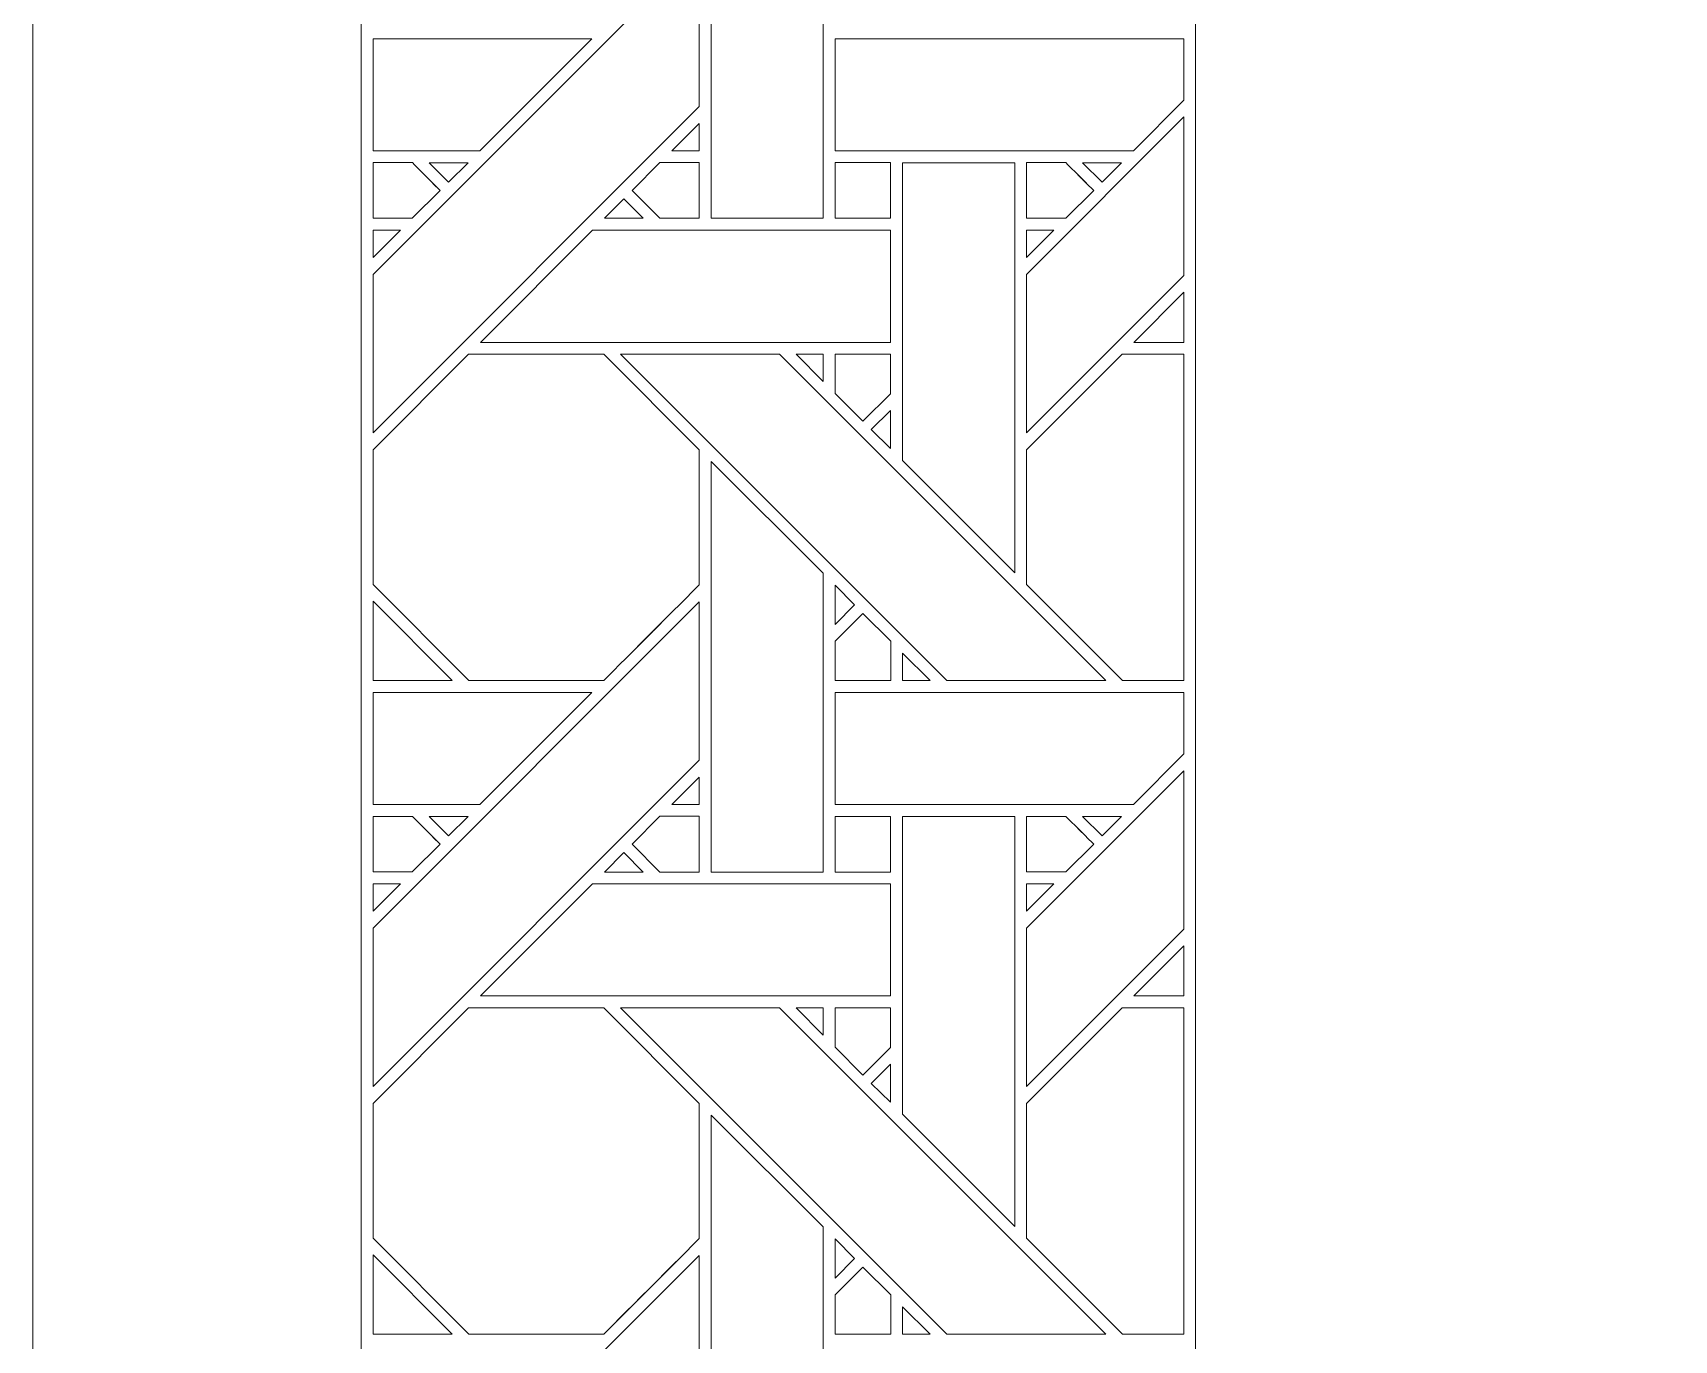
# Model space of a CAD drawing. Header units: inches. Extents: x 7.38 to 17.38, y 5.09 to 13.09.
# Drawn here: x 7.383 to 9.766, y 9.324 to 11.221 of the extents above; entities that cross this region are included whole.
import ezdxf

# ---------------------------------------------------------------- set-up
doc = ezdxf.new("R2010")
doc.units = ezdxf.units.IN
doc.header["$MEASUREMENT"] = 0
doc.layers.add('Design', color=7, linetype='Continuous', lineweight=0)

msp = doc.modelspace()

# ---------------------------------------------------------------- linework, layer by layer
at = {"layer": 'Design'}
for points, knots in [([(7.3829, 13.0948), (7.3829, 13.0948), (7.3829, 5.0948), (7.3829, 5.0948), (7.3829, 5.0948), (17.3829, 5.0948), (17.3829, 5.0948), (17.3829, 5.0948), (17.3829, 13.0948), (17.3829, 13.0948), (17.3829, 13.0948), (7.3829, 13.0948), (7.3829, 13.0948)], [0, 0, 0, 0, 1, 1, 1, 2, 2, 2, 3, 3, 3, 4, 4, 4, 4]), ([(7.8596, 12.6686), (7.8596, 12.6686), (7.8596, 5.5209), (7.8596, 5.5209), (7.8596, 5.5209), (16.9061, 5.5209), (16.9061, 5.5209), (16.9061, 5.5209), (16.9061, 12.6686), (16.9061, 12.6686), (16.9061, 12.6686), (7.8596, 12.6686), (7.8596, 12.6686)], [0, 0, 0, 0, 1, 1, 1, 2, 2, 2, 3, 3, 3, 4, 4, 4, 4]), ([(8.5303, 11.3856), (8.5303, 11.3856), (8.5303, 10.9519), (8.5303, 10.9519), (8.5303, 10.9519), (8.3676, 10.9519), (8.3676, 10.9519), (8.3676, 10.9519), (8.3676, 11.5477), (8.3676, 11.5477), (8.3676, 11.5477), (8.5303, 11.3856), (8.5303, 11.3856)], [0, 0, 0, 0, 1, 1, 1, 2, 2, 2, 3, 3, 3, 4, 4, 4, 4]), ([(9.0706, 6.7312), (9.0706, 6.7312), (9.0706, 11.4583), (9.0706, 11.4583), (9.0706, 11.4583), (15.6951, 11.4583), (15.6951, 11.4583), (15.6951, 11.4583), (15.6951, 6.7312), (15.6951, 6.7312), (15.6951, 6.7312), (9.0706, 6.7312), (9.0706, 6.7312)], [0, 0, 0, 0, 1, 1, 1, 2, 2, 2, 3, 3, 3, 4, 4, 4, 4]), ([(8.3504, 11.3441), (8.3504, 11.3441), (8.3504, 11.1141), (8.3504, 11.1141), (8.3504, 11.1141), (7.8768, 10.6404), (7.8768, 10.6404), (7.8768, 10.6404), (7.8768, 10.8705), (7.8768, 10.8705), (7.8768, 10.8705), (8.3504, 11.3441), (8.3504, 11.3441)], [0, 0, 0, 0, 1, 1, 1, 2, 2, 2, 3, 3, 3, 4, 4, 4, 4]), ([(7.8767, 11.2126), (7.8767, 11.2126), (8.1946, 11.2126), (8.1946, 11.2126), (8.1946, 11.2126), (8.0319, 11.0499), (8.0319, 11.0499), (8.0319, 11.0499), (7.8767, 11.0499), (7.8767, 11.0499), (7.8767, 11.0499), (7.8767, 11.2126), (7.8767, 11.2126)], [0, 0, 0, 0, 1, 1, 1, 2, 2, 2, 3, 3, 3, 4, 4, 4, 4]), ([(8.5476, 11.0499), (8.5476, 11.0499), (8.5476, 11.2126), (8.5476, 11.2126), (8.5476, 11.2126), (9.0539, 11.2126), (9.0539, 11.2126), (9.0539, 11.2126), (9.0539, 11.1232), (9.0539, 11.1232), (9.0539, 11.1232), (8.9806, 11.0499), (8.9806, 11.0499), (8.9806, 11.0499), (8.5476, 11.0499), (8.5476, 11.0499)], [0, 0, 0, 0, 1, 1, 1, 2, 2, 2, 3, 3, 3, 4, 4, 4, 5, 5, 5, 5]), ([(8.3107, 11.0499), (8.3107, 11.0499), (8.3504, 11.0897), (8.3504, 11.0897), (8.3504, 11.0897), (8.3504, 11.0499), (8.3504, 11.0499), (8.3504, 11.0499), (8.3107, 11.0499), (8.3107, 11.0499)], [0, 0, 0, 0, 1, 1, 1, 2, 2, 2, 3, 3, 3, 3]), ([(9.0539, 10.8689), (9.0539, 10.8689), (8.8255, 10.6404), (8.8255, 10.6404), (8.8255, 10.6404), (8.8255, 10.8705), (8.8255, 10.8705), (8.8255, 10.8705), (9.0539, 11.099), (9.0539, 11.099), (9.0539, 11.099), (9.0539, 10.8689), (9.0539, 10.8689)], [0, 0, 0, 0, 1, 1, 1, 2, 2, 2, 3, 3, 3, 4, 4, 4, 4]), ([(7.8767, 11.0327), (7.8767, 11.0327), (7.9338, 11.0327), (7.9338, 11.0327), (7.9389, 11.0276), (7.9697, 10.9967), (7.9741, 10.9923), (7.9741, 10.9923), (7.9337, 10.9519), (7.9337, 10.9519), (7.9337, 10.9519), (7.8767, 10.9519), (7.8767, 10.9519), (7.8767, 10.9519), (7.8767, 11.0327), (7.8767, 11.0327)], [0, 0, 0, 0, 1, 1, 1, 2, 2, 2, 3, 3, 3, 4, 4, 4, 5, 5, 5, 5]), ([(7.8767, 11.0327), (7.8767, 11.0327), (7.9338, 11.0327), (7.9338, 11.0327), (7.939, 11.0275), (7.9698, 10.9966), (7.9741, 10.9923), (7.9741, 10.9923), (7.9337, 10.9519), (7.9337, 10.9519), (7.9337, 10.9519), (7.8767, 10.9519), (7.8767, 10.9519), (7.8767, 10.9519), (7.8767, 11.0327), (7.8767, 11.0327)], [0, 0, 0, 0, 1, 1, 1, 2, 2, 2, 3, 3, 3, 4, 4, 4, 5, 5, 5, 5]), ([(7.9864, 11.0045), (7.9864, 11.0045), (7.9582, 11.0326), (7.9582, 11.0326), (7.9582, 11.0326), (8.0147, 11.0326), (8.0147, 11.0326), (8.0147, 11.0326), (7.9864, 11.0045), (7.9864, 11.0045)], [0, 0, 0, 0, 1, 1, 1, 2, 2, 2, 3, 3, 3, 3]), ([(8.3504, 10.9519), (8.3504, 10.9519), (8.2933, 10.9519), (8.2933, 10.9519), (8.2933, 10.9519), (8.2529, 10.9923), (8.2529, 10.9923), (8.2529, 10.9923), (8.2933, 11.0327), (8.2933, 11.0327), (8.2933, 11.0327), (8.3504, 11.0327), (8.3504, 11.0327), (8.3504, 11.0327), (8.3504, 10.9519), (8.3504, 10.9519)], [0, 0, 0, 0, 1, 1, 1, 2, 2, 2, 3, 3, 3, 4, 4, 4, 5, 5, 5, 5]), ([(8.2529, 10.9923), (8.2529, 10.9923), (8.2933, 11.0327), (8.2933, 11.0327), (8.2933, 11.0327), (8.3504, 11.0327), (8.3504, 11.0327), (8.3504, 11.0327), (8.3504, 10.9519), (8.3504, 10.9519), (8.3504, 10.9519), (8.2933, 10.9519), (8.2933, 10.9519), (8.2933, 10.9519), (8.2529, 10.9923), (8.2529, 10.9923)], [0, 0, 0, 0, 1, 1, 1, 2, 2, 2, 3, 3, 3, 4, 4, 4, 5, 5, 5, 5]), ([(8.5476, 10.9519), (8.5476, 10.9519), (8.5476, 11.0327), (8.5476, 11.0327), (8.5476, 11.0327), (8.6278, 11.0327), (8.6278, 11.0327), (8.6278, 11.0327), (8.6278, 10.9519), (8.6278, 10.9519), (8.6278, 10.9519), (8.5476, 10.9519), (8.5476, 10.9519)], [0, 0, 0, 0, 1, 1, 1, 2, 2, 2, 3, 3, 3, 4, 4, 4, 4]), ([(8.5476, 11.0327), (8.5476, 11.0327), (8.6278, 11.0327), (8.6278, 11.0327), (8.6278, 11.0327), (8.6278, 10.9519), (8.6278, 10.9519), (8.6278, 10.9519), (8.5476, 10.9519), (8.5476, 10.9519), (8.5476, 10.9519), (8.5476, 11.0327), (8.5476, 11.0327)], [0, 0, 0, 0, 1, 1, 1, 2, 2, 2, 3, 3, 3, 4, 4, 4, 4]), ([(8.8083, 11.0326), (8.8083, 11.0326), (8.8083, 10.4375), (8.8083, 10.4375), (8.8083, 10.4375), (8.6454, 10.6004), (8.6454, 10.6004), (8.6454, 10.6004), (8.6454, 11.0326), (8.6454, 11.0326), (8.6454, 11.0326), (8.8083, 11.0326), (8.8083, 11.0326)], [0, 0, 0, 0, 1, 1, 1, 2, 2, 2, 3, 3, 3, 4, 4, 4, 4]), ([(8.8255, 11.0327), (8.8255, 11.0327), (8.8825, 11.0327), (8.8825, 11.0327), (8.8877, 11.0276), (8.9184, 10.9967), (8.9229, 10.9923), (8.9229, 10.9923), (8.8824, 10.9519), (8.8824, 10.9519), (8.8824, 10.9519), (8.8255, 10.9519), (8.8255, 10.9519), (8.8255, 10.9519), (8.8255, 11.0327), (8.8255, 11.0327)], [0, 0, 0, 0, 1, 1, 1, 2, 2, 2, 3, 3, 3, 4, 4, 4, 5, 5, 5, 5]), ([(8.9229, 10.9923), (8.9229, 10.9923), (8.8824, 10.9519), (8.8824, 10.9519), (8.8824, 10.9519), (8.8255, 10.9519), (8.8255, 10.9519), (8.8255, 10.9519), (8.8255, 11.0327), (8.8255, 11.0327), (8.8255, 11.0327), (8.8825, 11.0327), (8.8825, 11.0327), (8.8878, 11.0274), (8.9186, 10.9966), (8.9229, 10.9923)], [0, 0, 0, 0, 1, 1, 1, 2, 2, 2, 3, 3, 3, 4, 4, 4, 5, 5, 5, 5]), ([(8.9069, 11.0326), (8.9069, 11.0326), (8.9634, 11.0326), (8.9634, 11.0326), (8.9634, 11.0326), (8.9351, 11.0045), (8.9351, 11.0045), (8.9351, 11.0045), (8.9069, 11.0326), (8.9069, 11.0326)], [0, 0, 0, 0, 1, 1, 1, 2, 2, 2, 3, 3, 3, 3]), ([(8.2691, 10.9519), (8.2691, 10.9519), (8.2126, 10.9519), (8.2126, 10.9519), (8.2126, 10.9519), (8.2408, 10.9801), (8.2408, 10.9801), (8.2408, 10.9801), (8.2691, 10.9519), (8.2691, 10.9519)], [0, 0, 0, 0, 1, 1, 1, 2, 2, 2, 3, 3, 3, 3]), ([(7.8768, 10.8949), (7.8768, 10.8949), (7.8768, 10.9347), (7.8768, 10.9347), (7.8768, 10.9347), (7.9166, 10.9347), (7.9166, 10.9347), (7.9166, 10.9347), (7.8768, 10.8949), (7.8768, 10.8949)], [0, 0, 0, 0, 1, 1, 1, 2, 2, 2, 3, 3, 3, 3]), ([(8.1954, 10.9347), (8.1954, 10.9347), (8.6279, 10.9347), (8.6279, 10.9347), (8.6279, 10.9347), (8.6279, 10.7719), (8.6279, 10.7719), (8.6279, 10.7719), (8.0326, 10.7719), (8.0326, 10.7719), (8.0326, 10.7719), (8.1954, 10.9347), (8.1954, 10.9347)], [0, 0, 0, 0, 1, 1, 1, 2, 2, 2, 3, 3, 3, 4, 4, 4, 4]), ([(8.8653, 10.9347), (8.8653, 10.9347), (8.8255, 10.8949), (8.8255, 10.8949), (8.8255, 10.8949), (8.8255, 10.9347), (8.8255, 10.9347), (8.8255, 10.9347), (8.8653, 10.9347), (8.8653, 10.9347)], [0, 0, 0, 0, 1, 1, 1, 2, 2, 2, 3, 3, 3, 3]), ([(9.0539, 10.7719), (9.0539, 10.7719), (8.9813, 10.7719), (8.9813, 10.7719), (8.9813, 10.7719), (9.0539, 10.8445), (9.0539, 10.8445), (9.0539, 10.8445), (9.0539, 10.7719), (9.0539, 10.7719)], [0, 0, 0, 0, 1, 1, 1, 2, 2, 2, 3, 3, 3, 3]), ([(7.8767, 10.6161), (7.8767, 10.6161), (8.0154, 10.7548), (8.0154, 10.7548), (8.0154, 10.7548), (8.2116, 10.7548), (8.2116, 10.7548), (8.2116, 10.7548), (8.3504, 10.6161), (8.3504, 10.6161), (8.3504, 10.6161), (8.3504, 10.4199), (8.3504, 10.4199), (8.3326, 10.4019), (8.2207, 10.2902), (8.2117, 10.2812), (8.2117, 10.2812), (8.016, 10.2812), (8.016, 10.2812), (8.016, 10.2812), (7.8767, 10.4204), (7.8767, 10.4204), (7.8767, 10.4204), (7.8767, 10.6161), (7.8767, 10.6161)], [0, 0, 0, 0, 1, 1, 1, 2, 2, 2, 3, 3, 3, 4, 4, 4, 5, 5, 5, 6, 6, 6, 7, 7, 7, 8, 8, 8, 8]), ([(7.8767, 10.6161), (7.8767, 10.6161), (8.0154, 10.7548), (8.0154, 10.7548), (8.0154, 10.7548), (8.2116, 10.7548), (8.2116, 10.7548), (8.2116, 10.7548), (8.3504, 10.6161), (8.3504, 10.6161), (8.3504, 10.6161), (8.3504, 10.4199), (8.3504, 10.4199), (8.3325, 10.4019), (8.2206, 10.2901), (8.2117, 10.2812), (8.2117, 10.2812), (8.016, 10.2812), (8.016, 10.2812), (8.016, 10.2812), (7.8767, 10.4204), (7.8767, 10.4204), (7.8767, 10.4204), (7.8767, 10.6161), (7.8767, 10.6161)], [0, 0, 0, 0, 1, 1, 1, 2, 2, 2, 3, 3, 3, 4, 4, 4, 5, 5, 5, 6, 6, 6, 7, 7, 7, 8, 8, 8, 8]), ([(8.4669, 10.7548), (8.4669, 10.7548), (8.9405, 10.2811), (8.9405, 10.2811), (8.9405, 10.2811), (8.7095, 10.2811), (8.7095, 10.2811), (8.7095, 10.2811), (8.2359, 10.7548), (8.2359, 10.7548), (8.2359, 10.7548), (8.4669, 10.7548), (8.4669, 10.7548)], [0, 0, 0, 0, 1, 1, 1, 2, 2, 2, 3, 3, 3, 4, 4, 4, 4]), ([(8.5304, 10.7548), (8.5304, 10.7548), (8.5304, 10.715), (8.5304, 10.715), (8.5304, 10.715), (8.491, 10.7548), (8.491, 10.7548), (8.491, 10.7548), (8.5304, 10.7548), (8.5304, 10.7548)], [0, 0, 0, 0, 1, 1, 1, 2, 2, 2, 3, 3, 3, 3]), ([(8.5476, 10.7548), (8.5476, 10.7548), (8.6278, 10.7548), (8.6278, 10.7548), (8.6278, 10.7548), (8.6278, 10.6972), (8.6278, 10.6972), (8.6278, 10.6972), (8.5879, 10.6573), (8.5879, 10.6573), (8.5879, 10.6573), (8.5476, 10.6976), (8.5476, 10.6976), (8.5476, 10.6976), (8.5476, 10.7548), (8.5476, 10.7548)], [0, 0, 0, 0, 1, 1, 1, 2, 2, 2, 3, 3, 3, 4, 4, 4, 5, 5, 5, 5]), ([(8.5879, 10.6573), (8.5879, 10.6573), (8.5476, 10.6976), (8.5476, 10.6976), (8.5476, 10.6976), (8.5476, 10.7548), (8.5476, 10.7548), (8.5476, 10.7548), (8.6278, 10.7548), (8.6278, 10.7548), (8.6278, 10.7548), (8.6278, 10.6972), (8.6278, 10.6972), (8.6278, 10.6972), (8.5879, 10.6573), (8.5879, 10.6573)], [0, 0, 0, 0, 1, 1, 1, 2, 2, 2, 3, 3, 3, 4, 4, 4, 5, 5, 5, 5]), ([(8.8255, 10.6161), (8.8255, 10.6161), (8.9642, 10.7548), (8.9642, 10.7548), (8.9642, 10.7548), (9.0539, 10.7548), (9.0539, 10.7548), (9.0539, 10.7548), (9.0539, 10.2812), (9.0539, 10.2812), (9.0539, 10.2812), (8.9647, 10.2812), (8.9647, 10.2812), (8.9647, 10.2812), (8.8255, 10.4204), (8.8255, 10.4204), (8.8255, 10.4204), (8.8255, 10.6161), (8.8255, 10.6161)], [0, 0, 0, 0, 1, 1, 1, 2, 2, 2, 3, 3, 3, 4, 4, 4, 5, 5, 5, 6, 6, 6, 6]), ([(8.8255, 10.6161), (8.8255, 10.6161), (8.9642, 10.7548), (8.9642, 10.7548), (8.9642, 10.7548), (9.0539, 10.7548), (9.0539, 10.7548), (9.0539, 10.7548), (9.0539, 10.2812), (9.0539, 10.2812), (9.0539, 10.2812), (8.9647, 10.2812), (8.9647, 10.2812), (8.9647, 10.2812), (8.8255, 10.4204), (8.8255, 10.4204), (8.8255, 10.4204), (8.8255, 10.6161), (8.8255, 10.6161)], [0, 0, 0, 0, 1, 1, 1, 2, 2, 2, 3, 3, 3, 4, 4, 4, 5, 5, 5, 6, 6, 6, 6]), ([(8.6279, 10.6729), (8.6279, 10.6729), (8.6279, 10.6178), (8.6279, 10.6178), (8.6279, 10.6178), (8.6001, 10.6452), (8.6001, 10.6452), (8.6001, 10.6452), (8.6279, 10.6729), (8.6279, 10.6729)], [0, 0, 0, 0, 1, 1, 1, 2, 2, 2, 3, 3, 3, 3]), ([(8.5303, 10.4368), (8.5303, 10.4368), (8.5303, 10.0031), (8.5303, 10.0031), (8.5303, 10.0031), (8.3676, 10.0031), (8.3676, 10.0031), (8.3676, 10.0031), (8.3676, 10.599), (8.3676, 10.599), (8.3676, 10.599), (8.5303, 10.4368), (8.5303, 10.4368)], [0, 0, 0, 0, 1, 1, 1, 2, 2, 2, 3, 3, 3, 4, 4, 4, 4]), ([(8.5476, 10.3626), (8.5476, 10.3626), (8.5476, 10.4193), (8.5476, 10.4193), (8.5476, 10.4193), (8.5758, 10.3908), (8.5758, 10.3908), (8.5758, 10.3908), (8.5476, 10.3626), (8.5476, 10.3626)], [0, 0, 0, 0, 1, 1, 1, 2, 2, 2, 3, 3, 3, 3]), ([(7.8767, 10.3962), (7.8767, 10.3962), (7.9918, 10.2811), (7.9918, 10.2811), (7.9918, 10.2811), (7.8767, 10.2811), (7.8767, 10.2811), (7.8767, 10.2811), (7.8767, 10.3962), (7.8767, 10.3962)], [0, 0, 0, 0, 1, 1, 1, 2, 2, 2, 3, 3, 3, 3]), ([(8.3504, 10.3954), (8.3504, 10.3954), (8.3504, 10.1654), (8.3504, 10.1654), (8.3504, 10.1654), (7.8768, 9.6917), (7.8768, 9.6917), (7.8768, 9.6917), (7.8768, 9.9218), (7.8768, 9.9218), (7.8768, 9.9218), (8.3504, 10.3954), (8.3504, 10.3954)], [0, 0, 0, 0, 1, 1, 1, 2, 2, 2, 3, 3, 3, 4, 4, 4, 4]), ([(8.6282, 10.2809), (8.6282, 10.2809), (8.5476, 10.2809), (8.5476, 10.2809), (8.5476, 10.2809), (8.5476, 10.3382), (8.5476, 10.3382), (8.5476, 10.3382), (8.5879, 10.3785), (8.5879, 10.3785), (8.5879, 10.3785), (8.6282, 10.3382), (8.6282, 10.3382), (8.6282, 10.3382), (8.6282, 10.2809), (8.6282, 10.2809)], [0, 0, 0, 0, 1, 1, 1, 2, 2, 2, 3, 3, 3, 4, 4, 4, 5, 5, 5, 5]), ([(8.5879, 10.3785), (8.5879, 10.3785), (8.6282, 10.3382), (8.6282, 10.3382), (8.6282, 10.3382), (8.6282, 10.2809), (8.6282, 10.2809), (8.6282, 10.2809), (8.5476, 10.2809), (8.5476, 10.2809), (8.5476, 10.2809), (8.5476, 10.3382), (8.5476, 10.3382), (8.5476, 10.3382), (8.5879, 10.3785), (8.5879, 10.3785)], [0, 0, 0, 0, 1, 1, 1, 2, 2, 2, 3, 3, 3, 4, 4, 4, 5, 5, 5, 5]), ([(8.6455, 10.2811), (8.6455, 10.2811), (8.6455, 10.3209), (8.6455, 10.3209), (8.6455, 10.3209), (8.6853, 10.2811), (8.6853, 10.2811), (8.6853, 10.2811), (8.6455, 10.2811), (8.6455, 10.2811)], [0, 0, 0, 0, 1, 1, 1, 2, 2, 2, 3, 3, 3, 3]), ([(7.8767, 10.2639), (7.8767, 10.2639), (8.1946, 10.2639), (8.1946, 10.2639), (8.1946, 10.2639), (8.0319, 10.1012), (8.0319, 10.1012), (8.0319, 10.1012), (7.8767, 10.1012), (7.8767, 10.1012), (7.8767, 10.1012), (7.8767, 10.2639), (7.8767, 10.2639)], [0, 0, 0, 0, 1, 1, 1, 2, 2, 2, 3, 3, 3, 4, 4, 4, 4]), ([(8.5476, 10.1012), (8.5476, 10.1012), (8.5476, 10.2639), (8.5476, 10.2639), (8.5476, 10.2639), (9.0539, 10.2639), (9.0539, 10.2639), (9.0539, 10.2639), (9.0539, 10.1745), (9.0539, 10.1745), (9.0539, 10.1745), (8.9806, 10.1012), (8.9806, 10.1012), (8.9806, 10.1012), (8.5476, 10.1012), (8.5476, 10.1012)], [0, 0, 0, 0, 1, 1, 1, 2, 2, 2, 3, 3, 3, 4, 4, 4, 5, 5, 5, 5]), ([(8.3107, 10.1012), (8.3107, 10.1012), (8.3504, 10.141), (8.3504, 10.141), (8.3504, 10.141), (8.3504, 10.1012), (8.3504, 10.1012), (8.3504, 10.1012), (8.3107, 10.1012), (8.3107, 10.1012)], [0, 0, 0, 0, 1, 1, 1, 2, 2, 2, 3, 3, 3, 3]), ([(9.0539, 9.9202), (9.0539, 9.9202), (8.8255, 9.6917), (8.8255, 9.6917), (8.8255, 9.6917), (8.8255, 9.9218), (8.8255, 9.9218), (8.8255, 9.9218), (9.0539, 10.1502), (9.0539, 10.1502), (9.0539, 10.1502), (9.0539, 9.9202), (9.0539, 9.9202)], [0, 0, 0, 0, 1, 1, 1, 2, 2, 2, 3, 3, 3, 4, 4, 4, 4]), ([(7.8767, 10.0839), (7.8767, 10.0839), (7.9338, 10.0839), (7.9338, 10.0839), (7.9389, 10.0788), (7.9697, 10.048), (7.9741, 10.0436), (7.9741, 10.0436), (7.9337, 10.0032), (7.9337, 10.0032), (7.9337, 10.0032), (7.8767, 10.0032), (7.8767, 10.0032), (7.8767, 10.0032), (7.8767, 10.0839), (7.8767, 10.0839)], [0, 0, 0, 0, 1, 1, 1, 2, 2, 2, 3, 3, 3, 4, 4, 4, 5, 5, 5, 5]), ([(7.8767, 10.0839), (7.8767, 10.0839), (7.9338, 10.0839), (7.9338, 10.0839), (7.939, 10.0787), (7.9698, 10.0479), (7.9741, 10.0436), (7.9741, 10.0436), (7.9337, 10.0032), (7.9337, 10.0032), (7.9337, 10.0032), (7.8767, 10.0032), (7.8767, 10.0032), (7.8767, 10.0032), (7.8767, 10.0839), (7.8767, 10.0839)], [0, 0, 0, 0, 1, 1, 1, 2, 2, 2, 3, 3, 3, 4, 4, 4, 5, 5, 5, 5]), ([(7.9864, 10.0557), (7.9864, 10.0557), (7.9582, 10.0839), (7.9582, 10.0839), (7.9582, 10.0839), (8.0147, 10.0839), (8.0147, 10.0839), (8.0147, 10.0839), (7.9864, 10.0557), (7.9864, 10.0557)], [0, 0, 0, 0, 1, 1, 1, 2, 2, 2, 3, 3, 3, 3]), ([(8.3504, 10.0031), (8.3504, 10.0031), (8.2933, 10.0031), (8.2933, 10.0031), (8.2933, 10.0031), (8.2529, 10.0435), (8.2529, 10.0435), (8.2529, 10.0435), (8.2933, 10.084), (8.2933, 10.084), (8.2933, 10.084), (8.3504, 10.084), (8.3504, 10.084), (8.3504, 10.084), (8.3504, 10.0031), (8.3504, 10.0031)], [0, 0, 0, 0, 1, 1, 1, 2, 2, 2, 3, 3, 3, 4, 4, 4, 5, 5, 5, 5]), ([(8.2529, 10.0435), (8.2529, 10.0435), (8.2933, 10.084), (8.2933, 10.084), (8.2933, 10.084), (8.3504, 10.084), (8.3504, 10.084), (8.3504, 10.084), (8.3504, 10.0031), (8.3504, 10.0031), (8.3504, 10.0031), (8.2933, 10.0031), (8.2933, 10.0031), (8.2933, 10.0031), (8.2529, 10.0435), (8.2529, 10.0435)], [0, 0, 0, 0, 1, 1, 1, 2, 2, 2, 3, 3, 3, 4, 4, 4, 5, 5, 5, 5]), ([(8.5476, 10.0031), (8.5476, 10.0031), (8.5476, 10.0839), (8.5476, 10.0839), (8.5476, 10.0839), (8.6278, 10.0839), (8.6278, 10.0839), (8.6278, 10.0839), (8.6278, 10.0031), (8.6278, 10.0031), (8.6278, 10.0031), (8.5476, 10.0031), (8.5476, 10.0031)], [0, 0, 0, 0, 1, 1, 1, 2, 2, 2, 3, 3, 3, 4, 4, 4, 4]), ([(8.5476, 10.0839), (8.5476, 10.0839), (8.6278, 10.0839), (8.6278, 10.0839), (8.6278, 10.0839), (8.6278, 10.0031), (8.6278, 10.0031), (8.6278, 10.0031), (8.5476, 10.0031), (8.5476, 10.0031), (8.5476, 10.0031), (8.5476, 10.0839), (8.5476, 10.0839)], [0, 0, 0, 0, 1, 1, 1, 2, 2, 2, 3, 3, 3, 4, 4, 4, 4]), ([(8.8083, 10.0839), (8.8083, 10.0839), (8.8083, 9.4888), (8.8083, 9.4888), (8.8083, 9.4888), (8.6454, 9.6517), (8.6454, 9.6517), (8.6454, 9.6517), (8.6454, 10.0839), (8.6454, 10.0839), (8.6454, 10.0839), (8.8083, 10.0839), (8.8083, 10.0839)], [0, 0, 0, 0, 1, 1, 1, 2, 2, 2, 3, 3, 3, 4, 4, 4, 4]), ([(8.8255, 10.0839), (8.8255, 10.0839), (8.8825, 10.0839), (8.8825, 10.0839), (8.8877, 10.0788), (8.9184, 10.048), (8.9229, 10.0436), (8.9229, 10.0436), (8.8824, 10.0032), (8.8824, 10.0032), (8.8824, 10.0032), (8.8255, 10.0032), (8.8255, 10.0032), (8.8255, 10.0032), (8.8255, 10.0839), (8.8255, 10.0839)], [0, 0, 0, 0, 1, 1, 1, 2, 2, 2, 3, 3, 3, 4, 4, 4, 5, 5, 5, 5]), ([(8.9229, 10.0436), (8.9229, 10.0436), (8.8824, 10.0032), (8.8824, 10.0032), (8.8824, 10.0032), (8.8255, 10.0032), (8.8255, 10.0032), (8.8255, 10.0032), (8.8255, 10.0839), (8.8255, 10.0839), (8.8255, 10.0839), (8.8825, 10.0839), (8.8825, 10.0839), (8.8878, 10.0787), (8.9186, 10.0479), (8.9229, 10.0436)], [0, 0, 0, 0, 1, 1, 1, 2, 2, 2, 3, 3, 3, 4, 4, 4, 5, 5, 5, 5]), ([(8.9069, 10.0839), (8.9069, 10.0839), (8.9634, 10.0839), (8.9634, 10.0839), (8.9634, 10.0839), (8.9351, 10.0557), (8.9351, 10.0557), (8.9351, 10.0557), (8.9069, 10.0839), (8.9069, 10.0839)], [0, 0, 0, 0, 1, 1, 1, 2, 2, 2, 3, 3, 3, 3]), ([(8.2691, 10.0031), (8.2691, 10.0031), (8.2126, 10.0031), (8.2126, 10.0031), (8.2126, 10.0031), (8.2408, 10.0314), (8.2408, 10.0314), (8.2408, 10.0314), (8.2691, 10.0031), (8.2691, 10.0031)], [0, 0, 0, 0, 1, 1, 1, 2, 2, 2, 3, 3, 3, 3]), ([(7.8768, 9.9462), (7.8768, 9.9462), (7.8768, 9.986), (7.8768, 9.986), (7.8768, 9.986), (7.9166, 9.986), (7.9166, 9.986), (7.9166, 9.986), (7.8768, 9.9462), (7.8768, 9.9462)], [0, 0, 0, 0, 1, 1, 1, 2, 2, 2, 3, 3, 3, 3]), ([(8.1954, 9.986), (8.1954, 9.986), (8.6279, 9.986), (8.6279, 9.986), (8.6279, 9.986), (8.6279, 9.8232), (8.6279, 9.8232), (8.6279, 9.8232), (8.0326, 9.8232), (8.0326, 9.8232), (8.0326, 9.8232), (8.1954, 9.986), (8.1954, 9.986)], [0, 0, 0, 0, 1, 1, 1, 2, 2, 2, 3, 3, 3, 4, 4, 4, 4]), ([(8.8653, 9.986), (8.8653, 9.986), (8.8255, 9.9462), (8.8255, 9.9462), (8.8255, 9.9462), (8.8255, 9.986), (8.8255, 9.986), (8.8255, 9.986), (8.8653, 9.986), (8.8653, 9.986)], [0, 0, 0, 0, 1, 1, 1, 2, 2, 2, 3, 3, 3, 3]), ([(9.0539, 9.8232), (9.0539, 9.8232), (8.9813, 9.8232), (8.9813, 9.8232), (8.9813, 9.8232), (9.0539, 9.8958), (9.0539, 9.8958), (9.0539, 9.8958), (9.0539, 9.8232), (9.0539, 9.8232)], [0, 0, 0, 0, 1, 1, 1, 2, 2, 2, 3, 3, 3, 3]), ([(7.8767, 9.6673), (7.8767, 9.6673), (8.0154, 9.8061), (8.0154, 9.8061), (8.0154, 9.8061), (8.2116, 9.8061), (8.2116, 9.8061), (8.2116, 9.8061), (8.3504, 9.6673), (8.3504, 9.6673), (8.3504, 9.6673), (8.3504, 9.4711), (8.3504, 9.4711), (8.3326, 9.4532), (8.2207, 9.3414), (8.2117, 9.3324), (8.2117, 9.3324), (8.016, 9.3324), (8.016, 9.3324), (8.016, 9.3324), (7.8767, 9.4717), (7.8767, 9.4717), (7.8767, 9.4717), (7.8767, 9.6673), (7.8767, 9.6673)], [0, 0, 0, 0, 1, 1, 1, 2, 2, 2, 3, 3, 3, 4, 4, 4, 5, 5, 5, 6, 6, 6, 7, 7, 7, 8, 8, 8, 8]), ([(7.8767, 9.6673), (7.8767, 9.6673), (8.0154, 9.8061), (8.0154, 9.8061), (8.0154, 9.8061), (8.2116, 9.8061), (8.2116, 9.8061), (8.2116, 9.8061), (8.3504, 9.6673), (8.3504, 9.6673), (8.3504, 9.6673), (8.3504, 9.4711), (8.3504, 9.4711), (8.3328, 9.4534), (8.2208, 9.3416), (8.2117, 9.3324), (8.2117, 9.3324), (8.016, 9.3324), (8.016, 9.3324), (8.016, 9.3324), (7.8767, 9.4717), (7.8767, 9.4717), (7.8767, 9.4717), (7.8767, 9.6673), (7.8767, 9.6673)], [0, 0, 0, 0, 1, 1, 1, 2, 2, 2, 3, 3, 3, 4, 4, 4, 5, 5, 5, 6, 6, 6, 7, 7, 7, 8, 8, 8, 8]), ([(8.4669, 9.8061), (8.4669, 9.8061), (8.9405, 9.3324), (8.9405, 9.3324), (8.9405, 9.3324), (8.7095, 9.3324), (8.7095, 9.3324), (8.7095, 9.3324), (8.2359, 9.8061), (8.2359, 9.8061), (8.2359, 9.8061), (8.4669, 9.8061), (8.4669, 9.8061)], [0, 0, 0, 0, 1, 1, 1, 2, 2, 2, 3, 3, 3, 4, 4, 4, 4]), ([(8.5304, 9.8061), (8.5304, 9.8061), (8.5304, 9.7662), (8.5304, 9.7662), (8.5304, 9.7662), (8.491, 9.8061), (8.491, 9.8061), (8.491, 9.8061), (8.5304, 9.8061), (8.5304, 9.8061)], [0, 0, 0, 0, 1, 1, 1, 2, 2, 2, 3, 3, 3, 3]), ([(8.5476, 9.8061), (8.5476, 9.8061), (8.6278, 9.8061), (8.6278, 9.8061), (8.6278, 9.8061), (8.6278, 9.7485), (8.6278, 9.7485), (8.6278, 9.7485), (8.5879, 9.7085), (8.5879, 9.7085), (8.5879, 9.7085), (8.5476, 9.7489), (8.5476, 9.7489), (8.5476, 9.7489), (8.5476, 9.8061), (8.5476, 9.8061)], [0, 0, 0, 0, 1, 1, 1, 2, 2, 2, 3, 3, 3, 4, 4, 4, 5, 5, 5, 5]), ([(8.5879, 9.7085), (8.5879, 9.7085), (8.5476, 9.7489), (8.5476, 9.7489), (8.5476, 9.7489), (8.5476, 9.8061), (8.5476, 9.8061), (8.5476, 9.8061), (8.6278, 9.8061), (8.6278, 9.8061), (8.6278, 9.8061), (8.6278, 9.7485), (8.6278, 9.7485), (8.6278, 9.7485), (8.5879, 9.7085), (8.5879, 9.7085)], [0, 0, 0, 0, 1, 1, 1, 2, 2, 2, 3, 3, 3, 4, 4, 4, 5, 5, 5, 5]), ([(8.8255, 9.6673), (8.8255, 9.6673), (8.9642, 9.8061), (8.9642, 9.8061), (8.9642, 9.8061), (9.0539, 9.8061), (9.0539, 9.8061), (9.0539, 9.8061), (9.0539, 9.3324), (9.0539, 9.3324), (9.0539, 9.3324), (8.9647, 9.3324), (8.9647, 9.3324), (8.9647, 9.3324), (8.8255, 9.4717), (8.8255, 9.4717), (8.8255, 9.4717), (8.8255, 9.6673), (8.8255, 9.6673)], [0, 0, 0, 0, 1, 1, 1, 2, 2, 2, 3, 3, 3, 4, 4, 4, 5, 5, 5, 6, 6, 6, 6]), ([(8.8255, 9.6673), (8.8255, 9.6673), (8.9642, 9.8061), (8.9642, 9.8061), (8.9642, 9.8061), (9.0539, 9.8061), (9.0539, 9.8061), (9.0539, 9.8061), (9.0539, 9.3324), (9.0539, 9.3324), (9.0539, 9.3324), (8.9647, 9.3324), (8.9647, 9.3324), (8.9647, 9.3324), (8.8255, 9.4717), (8.8255, 9.4717), (8.8255, 9.4717), (8.8255, 9.6673), (8.8255, 9.6673)], [0, 0, 0, 0, 1, 1, 1, 2, 2, 2, 3, 3, 3, 4, 4, 4, 5, 5, 5, 6, 6, 6, 6]), ([(8.6279, 9.7242), (8.6279, 9.7242), (8.6279, 9.6691), (8.6279, 9.6691), (8.6279, 9.6691), (8.6001, 9.6964), (8.6001, 9.6964), (8.6001, 9.6964), (8.6279, 9.7242), (8.6279, 9.7242)], [0, 0, 0, 0, 1, 1, 1, 2, 2, 2, 3, 3, 3, 3]), ([(8.5303, 9.4881), (8.5303, 9.4881), (8.5303, 9.0544), (8.5303, 9.0544), (8.5303, 9.0544), (8.3676, 9.0544), (8.3676, 9.0544), (8.3676, 9.0544), (8.3676, 9.6502), (8.3676, 9.6502), (8.3676, 9.6502), (8.5303, 9.4881), (8.5303, 9.4881)], [0, 0, 0, 0, 1, 1, 1, 2, 2, 2, 3, 3, 3, 4, 4, 4, 4]), ([(8.5476, 9.4138), (8.5476, 9.4138), (8.5476, 9.4706), (8.5476, 9.4706), (8.5476, 9.4706), (8.5758, 9.442), (8.5758, 9.442), (8.5758, 9.442), (8.5476, 9.4138), (8.5476, 9.4138)], [0, 0, 0, 0, 1, 1, 1, 2, 2, 2, 3, 3, 3, 3]), ([(7.8767, 9.4475), (7.8767, 9.4475), (7.9918, 9.3324), (7.9918, 9.3324), (7.9918, 9.3324), (7.8767, 9.3324), (7.8767, 9.3324), (7.8767, 9.3324), (7.8767, 9.4475), (7.8767, 9.4475)], [0, 0, 0, 0, 1, 1, 1, 2, 2, 2, 3, 3, 3, 3]), ([(8.3504, 9.4467), (8.3504, 9.4467), (8.3504, 9.2166), (8.3504, 9.2166), (8.3504, 9.2166), (7.8768, 8.743), (7.8768, 8.743), (7.8768, 8.743), (7.8768, 8.9731), (7.8768, 8.9731), (7.8768, 8.9731), (8.3504, 9.4467), (8.3504, 9.4467)], [0, 0, 0, 0, 1, 1, 1, 2, 2, 2, 3, 3, 3, 4, 4, 4, 4]), ([(8.6282, 9.3322), (8.6282, 9.3322), (8.5476, 9.3322), (8.5476, 9.3322), (8.5476, 9.3322), (8.5476, 9.3895), (8.5476, 9.3895), (8.5476, 9.3895), (8.5879, 9.4298), (8.5879, 9.4298), (8.5879, 9.4298), (8.6282, 9.3895), (8.6282, 9.3895), (8.6282, 9.3895), (8.6282, 9.3322), (8.6282, 9.3322)], [0, 0, 0, 0, 1, 1, 1, 2, 2, 2, 3, 3, 3, 4, 4, 4, 5, 5, 5, 5]), ([(8.5879, 9.4298), (8.5879, 9.4298), (8.6282, 9.3895), (8.6282, 9.3895), (8.6282, 9.3895), (8.6282, 9.3322), (8.6282, 9.3322), (8.6282, 9.3322), (8.5476, 9.3322), (8.5476, 9.3322), (8.5476, 9.3322), (8.5476, 9.3895), (8.5476, 9.3895), (8.5476, 9.3895), (8.5879, 9.4298), (8.5879, 9.4298)], [0, 0, 0, 0, 1, 1, 1, 2, 2, 2, 3, 3, 3, 4, 4, 4, 5, 5, 5, 5]), ([(8.6455, 9.3324), (8.6455, 9.3324), (8.6455, 9.3722), (8.6455, 9.3722), (8.6455, 9.3722), (8.6853, 9.3324), (8.6853, 9.3324), (8.6853, 9.3324), (8.6455, 9.3324), (8.6455, 9.3324)], [0, 0, 0, 0, 1, 1, 1, 2, 2, 2, 3, 3, 3, 3])]:
    msp.add_open_spline(points, degree=3, knots=knots, dxfattribs=at)

doc.saveas('drawing.dxf')
